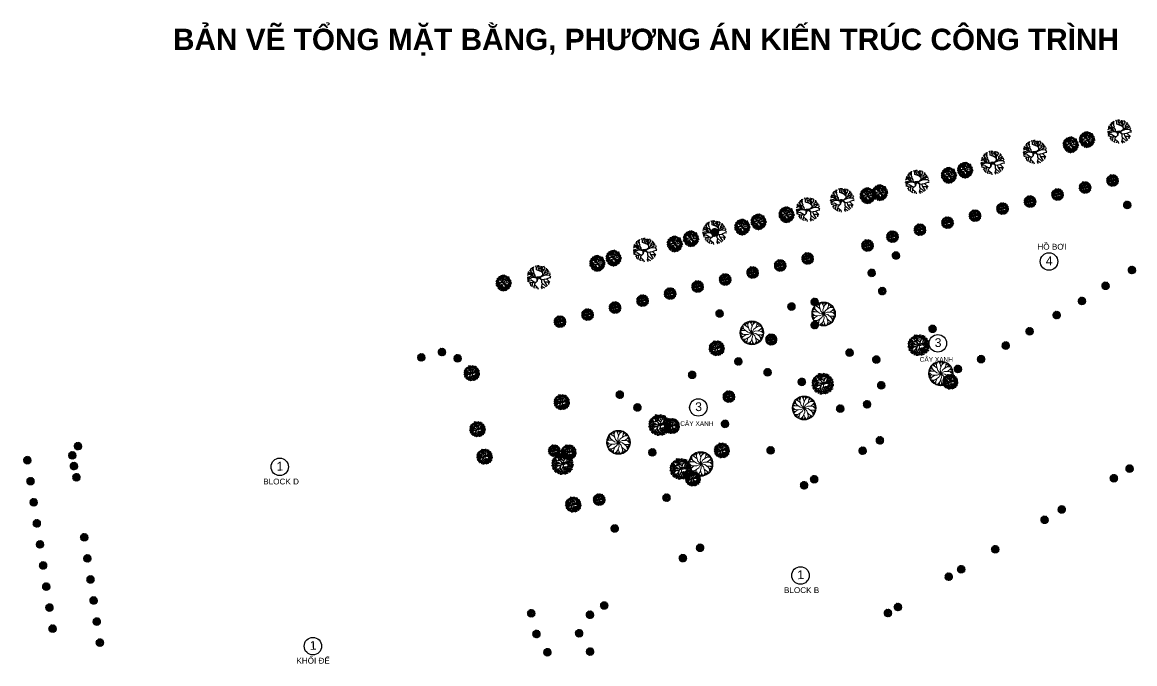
# Model space of a CAD drawing. Header units: millimetres. Extents: x 612604 to 612857, y 1207727 to 1207902.
# Drawn here: x 612604.5 to 612761.2, y 1207811.9 to 1207902.2 of the extents above; entities that cross this region are included whole.
import ezdxf
from ezdxf.enums import TextEntityAlignment as Align

# ---------------------------------------------------------------- set-up
doc = ezdxf.new("R2010")
doc.units = ezdxf.units.MM
doc.header["$MEASUREMENT"] = 0
doc.set_wipeout_variables(frame=1)
for name, color, linetype in [('0-Frame-text', 7, 'Continuous'), ('02-TEXT', 7, 'Continuous'), ('CAY', 94, 'Continuous'), ('QUYEN', 7, 'Continuous'), ('TAD - TEXT', 7, 'Continuous'), ('TT.TAD - LANDMARK', 6, 'Continuous')]:
    doc.layers.add(name, color=color, linetype=linetype)
doc.layers.add('00-DIENHOA', color=72, linetype='Continuous', lineweight=5)
doc.layers.add('co', color=62, linetype='Continuous', lineweight=5)
doc.styles.add('arial', font='arial.ttf')
doc.styles.add('Khung ten 25062008$0$arial', font='arialbd.ttf', dxfattribs={"height": 2.5})

# ---------------------------------------------------------------- blocks, each defined once
blk = doc.blocks.new('TEN HANG MUC')
at = {"color": 6}
blk.add_wipeout([(2345, 1911), (1660, 2528), (786, 2917), (19, 3016), (-923, 2865), (-1651, 2509), (-2252, 1976), (-2569, 1533), (-2837, 936), (-2949, 453), (-2970, -243), (-2929, -539), (-2770, -1090), (-2597, -1452), (-2206, -1997), (-1798, -2371), (-1275, -2690), (-877, -2847), (-443, -2948), (19, -2984), (679, -2910), (1121, -2774), (1620, -2521), (2070, -2173), (2418, -1785), (2615, -1487), (2815, -1069), (2950, -625), (3019, 16), (2939, 706), (2780, 1190), (2523, 1668)], dxfattribs=at).dxf.layer = '02-TEXT'
at = {"layer": '02-TEXT', "color": 6}
blk.add_circle((19, 16), 3000, dxfattribs=at)
at = {"layer": '02-TEXT', "color": 6, "linetype": 'Continuous', "style": 'arial'}
blk.add_attdef('A', text='', height=3000, dxfattribs=at).set_placement((100, -1243), align=Align.CENTER)
blk = doc.blocks.new('fbf')
at = {"layer": 'TT.TAD - LANDMARK', "linetype": 'Continuous', "xscale": 0.0004103999999999999, "yscale": 0.0004103999999999999, "zscale": 0.0004103999999999999, "rotation": 0.8617172174704556}
for p, values in [((614176.54, 1204875.84, 98), {'A': '4'}), ((614160.89, 1204864.32), {'A': '3'}), ((614127.16, 1204855.29), {'A': '3'}), ((614068.19, 1204846.92, 0), {'A': '1'}), ((614141.54, 1204831.62, 98), {'A': '1'}), ((614072.86, 1204821.67), {'A': '1'})]:
    blk.add_blockref('TEN HANG MUC', p, dxfattribs=at).add_auto_attribs(values)
at = {"layer": 'TAD - TEXT', "linetype": 'Continuous', "ltscale": 5, "style": 'arial'}
for s, height, p in [('HỒ BƠI', 0.821, (614174.92, 1204877.52, 98)), ('CÂY XANH', 0.657, (614158.34, 1204861.73, 78.4)), ('CÂY XANH', 0.657, (614124.61, 1204852.7, 78.4)), ('BLOCK D', 0.821, (614065.87, 1204844.45, 0)), ('BLOCK B', 0.821, (614139.22, 1204829.15, 98)), ('KHỐI ĐẾ', 0.821, (614070.54, 1204819.21))]:
    blk.add_text(s, height=height, dxfattribs=at).set_placement(p)
blk = doc.blocks.new('Pla_tr16')
for points in [[(-3.45, 7.05), (-3.43, 7.53), (-3.66, 8.11), (-3.89, 8.6), (-4.31, 9.16)], [(-3.54, 7.94), (-3.36, 8.3), (-3.48, 9.05), (-3.62, 9.32)], [(-1.62, 7.29), (-1.85, 7.87), (-2.17, 8.35), (-2.65, 8.94), (-3.26, 9.47)], [(-2.18, 8.44), (-2.34, 9.13), (-2.62, 9.67)], [(-1.2, 8.55), (-1.53, 9.12), (-2.11, 9.79)], [(0, 0), (-1.72, 2.95), (-1.81, 6.76), (-0.75, 10)], [(-1.47, 7.84), (-0.7, 8.77), (0.39, 10.04)], [(1.37, 4.85), (1.47, 6.29), (1.35, 7.73), (0.61, 10.02)], [(1.02, 8.74), (1.13, 9.27), (1.24, 10.01)], [(1.35, 7.73), (1.65, 8.1), (1.8, 8.72), (1.91, 9.24), (1.9, 9.94)], [(1.8, 8.51), (2.16, 8.69), (2.51, 9.37), (2.55, 9.66)], [(2.97, 6.85), (3.13, 7.46), (3.15, 8.03), (3.11, 8.79), (2.93, 9.58)], [(3.19, 8.11), (3.47, 8.77), (3.56, 9.36)], [(4.06, 7.62), (4.13, 8.28), (4.05, 9.16)], [(-7.43, 0.71), (-8.06, 0.67), (-8.61, 0.52), (-9.32, 0.25), (-10.01, -0.17)], [(-8.7, 0.53), (-9.41, 0.59), (-10, 0.5)], [(-8.5, 1.5), (-9.15, 1.37), (-9.97, 1.02)], [(0, 0), (-3.34, -0.73), (-6.98, 0.37), (-9.74, 2.37)], [(-7.91, 1.03), (-8.56, 2.04), (-9.43, 3.47)], [(-4.19, 2.8), (-5.52, 3.34), (-6.93, 3.67), (-9.34, 3.67)], [(0, 0), (-2.28, -2.55), (-5.87, -3.81), (-9.28, -3.81)], [(-8, 3.67), (-8.47, 3.94), (-9.14, 4.28)], [(-6.93, 3.67), (-7.2, 4.07), (-7.73, 4.41), (-8.2, 4.68), (-8.87, 4.88)], [(-7.53, 4.34), (-7.6, 4.74), (-8.13, 5.28), (-8.4, 5.41)], [(-5.59, 4.94), (-6.13, 5.28), (-6.66, 5.48), (-7.4, 5.68), (-8.2, 5.75)], [(-6.73, 5.55), (-7.26, 6.01), (-7.8, 6.28)], [(-5.99, 6.21), (-6.6, 6.48), (-7.46, 6.68)], [(0, 0), (-3.13, 1.38), (-5.43, 4.4), (-6.49, 7.65)], [(-5.79, 5.48), (-5.73, 6.68), (-5.59, 8.35)], [(-1.74, 4.73), (-2.51, 5.95), (-3.45, 7.05), (-5.4, 8.46)], [(0, 0), (-0.34, -3.4), (-2.51, -6.53), (-5.27, -8.53)], [(-4.31, 7.67), (-4.53, 8.17), (-4.88, 8.83)], [(0, 0), (0.34, 3.4), (2.51, 6.53), (5.27, 8.53)], [(0, 0), (2.28, 2.55), (5.87, 3.81), (9.28, 3.81)], [(0, 0), (3.34, 0.73), (6.98, -0.37), (9.74, -2.37)], [(0, 0), (1.72, -2.95), (1.81, -6.76), (0.75, -10)], [(0, 0), (3.13, -1.38), (5.43, -4.4), (6.49, -7.65)], [(3.42, 7.2), (4.59, 7.51), (6.22, 7.9)], [(3.96, 3.12), (4.88, 4.22), (5.64, 5.46), (6.38, 7.75)], [(5.04, 0.19), (6.43, 0.55), (7.77, 1.1), (9.71, 2.52)], [(5.64, 5.46), (6.1, 5.59), (6.58, 5.99), (6.98, 6.35), (7.38, 6.93)], [(5.97, 6.47), (6.37, 6.84), (6.89, 7.37)], [(6.43, 3.79), (6.91, 4.2), (7.27, 4.64), (7.69, 5.28), (8, 6.02)], [(6.46, 5.82), (6.86, 5.76), (7.53, 6.1), (7.74, 6.32)], [(7, 3.82), (8.12, 3.38), (9.67, 2.74)], [(7.35, 4.69), (7.96, 5.05), (8.38, 5.48)], [(7.43, -0.71), (8.06, -0.67), (8.61, -0.52), (9.32, -0.25), (10.01, 0.17)], [(7.76, 3.78), (8.2, 4.27), (8.66, 5.03)], [(7.77, 1.1), (8.22, 0.93), (8.85, 0.98), (9.38, 1.04), (10.04, 1.27)], [(8.63, 1.73), (9.17, 1.79), (9.91, 1.91)], [(8.65, 0.91), (8.94, 0.63), (9.68, 0.51), (9.98, 0.56)], [(-7.77, -1.1), (-8.22, -0.93), (-8.85, -0.98), (-9.38, -1.04), (-10.04, -1.27)], [(-8.65, -0.91), (-8.94, -0.63), (-9.68, -0.51), (-9.98, -0.56)], [(-8.63, -1.73), (-9.17, -1.79), (-9.91, -1.91)], [(-5.04, -0.19), (-6.43, -0.55), (-7.77, -1.1), (-9.71, -2.52)], [(-7, -3.82), (-8.12, -3.38), (-9.67, -2.74)], [(-7.76, -3.78), (-8.2, -4.27), (-8.66, -5.03)], [(-7.35, -4.69), (-7.96, -5.05), (-8.38, -5.48)], [(-6.43, -3.79), (-6.91, -4.2), (-7.27, -4.64), (-7.69, -5.28), (-8, -6.02)], [(-6.46, -5.82), (-6.86, -5.76), (-7.53, -6.1), (-7.74, -6.32)], [(-5.64, -5.46), (-6.1, -5.59), (-6.58, -5.99), (-6.98, -6.35), (-7.38, -6.93)], [(-5.97, -6.47), (-6.37, -6.84), (-6.89, -7.37)], [(-3.96, -3.12), (-4.88, -4.22), (-5.64, -5.46), (-6.38, -7.75)], [(-3.42, -7.2), (-4.59, -7.51), (-6.22, -7.9)], [(-4.06, -7.62), (-4.13, -8.28), (-4.05, -9.16)], [(-3.19, -8.11), (-3.47, -8.77), (-3.56, -9.36)], [(-2.97, -6.85), (-3.13, -7.46), (-3.15, -8.03), (-3.11, -8.79), (-2.93, -9.58)], [(-1.8, -8.51), (-2.16, -8.69), (-2.51, -9.37), (-2.55, -9.66)], [(-1.35, -7.73), (-1.65, -8.1), (-1.8, -8.72), (-1.91, -9.24), (-1.9, -9.94)], [(-1.37, -4.85), (-1.47, -6.29), (-1.35, -7.73), (-0.61, -10.02)], [(-1.02, -8.74), (-1.13, -9.27), (-1.24, -10.01)], [(1.47, -7.84), (0.7, -8.77), (-0.39, -10.04)], [(1.2, -8.55), (1.53, -9.12), (2.11, -9.79)], [(1.62, -7.29), (1.85, -7.87), (2.17, -8.35), (2.65, -8.94), (3.26, -9.47)], [(1.74, -4.73), (2.51, -5.95), (3.45, -7.05), (5.4, -8.46)], [(2.18, -8.44), (2.34, -9.13), (2.62, -9.67)], [(3.54, -7.94), (3.36, -8.3), (3.48, -9.05), (3.62, -9.32)], [(3.45, -7.05), (3.43, -7.53), (3.66, -8.11), (3.89, -8.6), (4.31, -9.16)], [(4.19, -2.8), (5.52, -3.34), (6.93, -3.67), (9.34, -3.67)], [(4.31, -7.67), (4.53, -8.17), (4.88, -8.83)], [(5.59, -4.94), (6.13, -5.28), (6.66, -5.48), (7.4, -5.68), (8.2, -5.75)], [(5.79, -5.48), (5.73, -6.68), (5.59, -8.35)], [(5.99, -6.21), (6.6, -6.48), (7.46, -6.68)], [(6.73, -5.55), (7.26, -6.01), (7.8, -6.28)], [(6.93, -3.67), (7.2, -4.07), (7.73, -4.41), (8.2, -4.68), (8.87, -4.88)], [(7.53, -4.34), (7.6, -4.74), (8.13, -5.28), (8.4, -5.41)], [(7.91, -1.03), (8.56, -2.04), (9.43, -3.47)], [(8, -3.67), (8.47, -3.94), (9.14, -4.28)], [(8.5, -1.5), (9.15, -1.37), (9.97, -1.02)], [(8.7, -0.53), (9.41, -0.59), (10, -0.5)]]:
    blk.add_lwpolyline(points)
blk.add_circle((0, 0), 10)
blk = doc.blocks.new('A$C11321BC5')
at = {"layer": 'CAY', "linetype": 'Continuous'}
for p, q in [((169, 584), (190, 678)), ((250, 525), (217, 688)), ((252, 622), (258, 704)), ((255, 663), (287, 712)), ((353, 689), (331, 717)), ((358, 658), (349, 719)), ((408, 588), (400, 717)), ((405, 662), (425, 709)), ((433, 680), (441, 711)), ((491, 632), (433, 680)), ((489, 632), (518, 680)), ((139, 402), (0, 364)), ((108, 333), (1, 341)), ((53, 405), (5, 396)), ((53, 405), (8, 435)), ((167, 442), (10, 442)), ((109, 515), (26, 499)), ((139, 402), (53, 405)), ((108, 515), (54, 545)), ((115, 550), (69, 573)), ((115, 550), (98, 604)), ((167, 442), (108, 515)), ((181, 550), (115, 550)), ((227, 384), (139, 402)), ((186, 486), (142, 535)), ((194, 519), (144, 647)), ((246, 368), (167, 442)), ((199, 412), (186, 486)), ((237, 504), (194, 519)), ((235, 504), (250, 525)), ((263, 451), (235, 504)), ((258, 450), (237, 504)), ((238, 586), (252, 622)), ((278, 359), (246, 368)), ((248, 368), (258, 450)), ((312, 368), (248, 368)), ((295, 343), (253, 366)), ((256, 384), (263, 451)), ((263, 374), (256, 384)), ((301, 376), (263, 374)), ((354, 363), (278, 359)), ((280, 258), (295, 343)), ((295, 317), (329, 353)), ((329, 353), (299, 351)), ((308, 379), (301, 376)), ((347, 353), (304, 315)), ((364, 373), (308, 379)), ((363, 369), (312, 368)), ((342, 596), (358, 658)), ((455, 520), (342, 596)), ((362, 327), (347, 353)), ((363, 369), (420, 364)), ((364, 373), (419, 369)), ((385, 359), (364, 343)), ((364, 343), (396, 297)), ((366, 359), (424, 364)), ((402, 363), (385, 341)), ((385, 341), (419, 276)), ((503, 451), (408, 588)), ((419, 369), (494, 407)), ((420, 364), (496, 404)), ((424, 364), (566, 384)), ((485, 581), (433, 627)), ((493, 550), (474, 614)), ((484, 483), (493, 550)), ((541, 533), (489, 632)), ((494, 407), (519, 515)), ((496, 404), (608, 456)), ((513, 593), (553, 660)), ((519, 515), (587, 566)), ((564, 435), (585, 502)), ((566, 384), (646, 420)), ((566, 384), (673, 350)), ((587, 566), (579, 647)), ((585, 594), (611, 614)), ((585, 502), (674, 535)), ((608, 456), (703, 455)), ((630, 520), (650, 575)), ((646, 420), (716, 414)), ((651, 456), (689, 496)), ((673, 350), (712, 291)), ((675, 350), (720, 379)), ((110, 254), (1, 315)), ((87, 266), (28, 228)), ((55, 245), (55, 169)), ((128, 251), (82, 131)), ((187, 246), (108, 333)), ((245, 240), (110, 254)), ((156, 135), (111, 102)), ((136, 118), (141, 74)), ((178, 199), (156, 135)), ((171, 182), (246, 74)), ((278, 258), (178, 199)), ((217, 113), (187, 51)), ((246, 74), (244, 20)), ((304, 315), (280, 258)), ((405, 169), (349, 54)), ((349, 54), (371, 0)), ((416, 272), (362, 327)), ((370, 85), (442, 16)), ((415, 274), (392, 190)), ((392, 190), (497, 26)), ((396, 297), (418, 274)), ((419, 276), (565, 259)), ((473, 269), (482, 184)), ((482, 184), (533, 43)), ((484, 184), (590, 161)), ((565, 259), (642, 136)), ((566, 261), (670, 276)), ((589, 161), (584, 77)), ((590, 161), (623, 117)), ((670, 276), (705, 264))]:
    blk.add_line(p, q, dxfattribs=at)
blk.add_circle((360, 360), 7.5, dxfattribs=at)
blk = doc.blocks.new('MB')
at = {"color": 102, "linetype": 'ByBlock'}
for p, q in [((-5, 611), (-60, 697)), ((-47, 613), (0, 682)), ((-658, 116), (-544, 119)), ((-591, 84), (-646, 169)), ((-633, 85), (-586, 155)), ((-627, 35), (-513, 38)), ((-571, -45), (-626, 40)), ((-560, 3), (-615, 88)), ((-612, -44), (-566, 26)), ((-554, 19), (-605, 22)), ((-602, 207), (-488, 210)), ((-601, 4), (-555, 74)), ((-492, 145), (-592, 142)), ((-492, 145), (-592, 122)), ((-536, 175), (-590, 260)), ((-528, 247), (-583, 332)), ((-577, 176), (-531, 246)), ((-569, 248), (-523, 318)), ((-520, 212), (-565, 247)), ((-554, 98), (-440, 101)), ((-495, 41), (-550, 126)), ((-549, 370), (-435, 373)), ((-487, 66), (-542, 151)), ((-482, 338), (-537, 423)), ((-529, 67), (-482, 137)), ((-413, 206), (-524, 323)), ((-523, 339), (-477, 409)), ((-440, 111), (-523, 80)), ((-409, 203), (-520, 212)), ((-514, 301), (-399, 304)), ((-499, 412), (-385, 415)), ((-438, 109), (-492, 145)), ((-488, 270), (-442, 340)), ((-432, 380), (-487, 466)), ((-420, -85), (-475, 1)), ((-473, 381), (-427, 451)), ((-352, 95), (-467, 6)), ((-454, 507), (-340, 510)), ((-346, 298), (-450, 423)), ((-376, 114), (-431, 199)), ((-429, 476), (-383, 546)), ((-423, 348), (-309, 351)), ((-396, 283), (-422, 308)), ((-363, 403), (-418, 488)), ((-418, 115), (-371, 185)), ((-329, 234), (-416, 203)), ((-356, 316), (-411, 402)), ((-404, 404), (-358, 474)), ((-398, 318), (-351, 387)), ((-288, 351), (-397, 425)), ((-316, 229), (-396, 283)), ((-391, 29), (-277, 32)), ((-387, 501), (-273, 504)), ((-324, -3), (-379, 82)), ((-341, 463), (-377, 497)), ((-308, 7), (-377, -27)), ((-321, 469), (-375, 555)), ((-366, 501), (-336, 462)), ((-365, -2), (-319, 68)), ((-362, 471), (-316, 540)), ((-357, 504), (-330, 464)), ((-320, 17), (-349, -2)), ((-290, 244), (-346, 298)), ((-342, 419), (-228, 422)), ((-289, 361), (-341, 463)), ((-277, -5), (-332, 34)), ((-277, -13), (-320, 17)), ((-317, 307), (-202, 310)), ((-230, 507), (-315, 542)), ((-250, 275), (-305, 360)), ((-296, 546), (-182, 549)), ((-291, 276), (-245, 346)), ((-244, 307), (-289, 361)), ((-251, 303), (-288, 351)), ((-229, 514), (-284, 599)), ((-282, 200), (-168, 203)), ((-239, 181), (-279, 218)), ((-279, 8), (-165, 11)), ((-270, 515), (-224, 585)), ((-216, 168), (-270, 253)), ((-213, -24), (-267, 61)), ((-257, 169), (-211, 239)), ((-254, -23), (-208, 46)), ((-127, 425), (-230, 507)), ((-217, 510), (-207, 586)), ((-131, 417), (-217, 510)), ((-212, 566), (-98, 569)), ((-146, 534), (-200, 619)), ((-187, 535), (-141, 605)), ((-169, 327), (-55, 330)), ((-150, 468), (-36, 471)), ((-147, 518), (-143, 603)), ((-120, 422), (-147, 518)), ((-144, 296), (-97, 366)), ((-83, 436), (-138, 522)), ((-125, 438), (-78, 507)), ((-119, 590), (-5, 593)), ((-115, 510), (0, 513)), ((-53, 558), (-107, 643)), ((-48, 478), (-103, 564)), ((-97, 541), (-90, 606)), ((-40, 449), (-97, 541)), ((-94, 559), (-48, 629)), ((-31, 451), (-92, 539)), ((-89, 480), (-43, 549)), ((-72, 643), (42, 646)), ((-30, 440), (6, 528)), ((-18, 379), (-30, 440)), ((-19, 520), (95, 523)), ((6, 528), (-12, 607)), ((48, 488), (-7, 574)), ((52, 364), (-3, 450)), ((3, 607), (118, 610)), ((7, 489), (53, 559)), ((11, 366), (57, 435)), ((70, 575), (15, 660)), ((29, 576), (75, 646)), ((42, 342), (54, 433)), ((54, 433), (98, 497)), ((98, 497), (57, 613)), ((112, 447), (57, 532)), ((65, 438), (113, 502)), ((99, 545), (213, 548)), ((100, 496), (163, 601)), ((165, 513), (111, 598)), ((113, 502), (169, 596)), ((178, 592), (118, 504)), ((124, 514), (170, 584)), ((166, 428), (280, 431)), ((191, 397), (238, 467)), ((223, 453), (201, 579)), ((202, 393), (223, 453)), ((202, 393), (273, 424)), ((210, 389), (272, 419)), ((277, 524), (222, 609)), ((-659, -104), (-545, -101)), ((-593, -136), (-647, -51)), ((-590, -97), (-644, -12)), ((-638, -13), (-524, -10)), ((-634, -135), (-588, -66)), ((-607, -238), (-493, -235)), ((-510, -29), (-602, -39)), ((-544, -34), (-601, -29)), ((-541, -30), (-599, -18)), ((-540, -270), (-595, -185)), ((-453, -137), (-590, -99)), ((-581, -269), (-535, -200)), ((-578, -115), (-464, -112)), ((-518, -106), (-571, -153)), ((-512, -147), (-566, -61)), ((-566, -182), (-452, -179)), ((-565, -319), (-451, -316)), ((-499, -214), (-554, -129)), ((-553, -146), (-507, -76)), ((-499, -351), (-553, -266)), ((-540, -213), (-494, -143)), ((-540, -350), (-494, -280)), ((-443, -210), (-533, -252)), ((-484, -98), (-518, -106)), ((-416, -53), (-510, -29)), ((-430, -62), (-506, -28)), ((-506, -255), (-392, -252)), ((-420, -286), (-495, -315)), ((-440, -287), (-494, -202)), ((-487, -53), (-373, -50)), ((-418, -59), (-484, -98)), ((-457, -138), (-482, -160)), ((-481, -286), (-435, -216)), ((-461, -83), (-415, -14)), ((-457, -428), (-343, -425)), ((-417, -286), (-451, -379)), ((-449, -344), (-335, -341)), ((-390, -460), (-445, -375)), ((-382, -376), (-437, -291)), ((-431, -459), (-385, -389)), ((-424, -375), (-377, -305)), ((-349, -2), (-416, -53)), ((-321, -305), (-375, -220)), ((-303, -388), (-370, -450)), ((-362, -304), (-316, -234)), ((-347, -469), (-233, -466)), ((-346, -541), (-300, -471)), ((-280, -501), (-335, -416)), ((-300, -388), (-333, -471)), ((-226, -372), (-327, -480)), ((-321, -500), (-275, -430)), ((-317, -484), (-290, -444)), ((-284, -445), (-311, -489)), ((-309, -529), (-195, -527)), ((-243, -562), (-297, -476)), ((-240, -388), (-284, -445)), ((-284, -560), (-238, -491)), ((-233, -384), (-266, -511)), ((-190, -346), (-240, -388)), ((-231, -386), (-117, -383)), ((-195, -483), (-226, -532)), ((-206, -417), (-160, -347)), ((-201, -346), (-192, -331)), ((-100, -398), (-195, -483)), ((-190, -346), (-152, -381)), ((-177, -350), (-116, -409)), ((-175, -441), (-60, -438)), ((-108, -473), (-163, -388)), ((-152, -381), (-119, -412)), ((-149, -472), (-103, -402)), ((-119, -412), (-103, -462)), ((-116, -409), (-90, -467)), ((-100, -398), (-72, -334)), ((-86, -349), (-100, -398)), ((-16, -155), (-25, -185)), ((-19, -190), (22, -198)), ((-14, -180), (18, -194)), ((18, -194), (101, -180)), ((73, -268), (18, -183))]:
    blk.add_line(p, q, dxfattribs=at)
at = {"color": 9, "linetype": 'ByBlock'}
for p, q in [((-462, 52), (-554, 19)), ((-332, 34), (-372, 47))]:
    blk.add_line(p, q, dxfattribs=at)
at = {"color": 76, "linetype": 'ByBlock'}
for p, q in [((-447, 269), (-502, 354)), ((-431, 448), (-397, 413)), ((-430, 435), (-316, 438)), ((-426, 454), (-406, 430)), ((-397, 425), (-418, 461)), ((-397, 413), (-301, 359)), ((-276, 387), (-330, 473)), ((-330, 464), (-287, 367)), ((-317, 388), (-271, 458))]:
    blk.add_line(p, q, dxfattribs=at)
at = {"color": 78, "linetype": 'ByBlock'}
for p, q in [((-372, 47), (-462, 52)), ((-443, 146), (-329, 149)), ((-366, 86), (-441, 109)), ((-353, 98), (-438, 109)), ((-309, 226), (-409, 203)), ((-254, 140), (-358, 164)), ((-248, 135), (-353, 98)), ((-205, 153), (-309, 226)), ((-274, 204), (-290, 244)), ((-139, 283), (-251, 303)), ((-188, 125), (-250, 136)), ((-167, 107), (-248, 135)), ((-147, 293), (-244, 307)), ((-173, 112), (-205, 153)), ((-131, 93), (-179, 120)), ((-112, 60), (-173, 112)), ((-102, 295), (-157, 380)), ((-91, 279), (-147, 293)), ((-124, 77), (-143, 154)), ((-90, 258), (-139, 283)), ((-80, 317), (-131, 417)), ((-72, 311), (-127, 425)), ((-104, 61), (-124, 77)), ((-46, 18), (-122, -8)), ((-4, 23), (-120, -30)), ((-76, 47), (-112, 60)), ((-27, 60), (-104, 61)), ((-31, 36), (-92, 44)), ((-70, 241), (-90, 258)), ((-89, 278), (-80, 317)), ((-26, 386), (-73, 318)), ((-73, 258), (-72, 311)), ((-69, 311), (-18, 379)), ((-24, 51), (-64, 236)), ((-26, 42), (-46, 18)), ((12, 67), (-37, 224)), ((-30, 301), (84, 304)), ((37, 269), (-18, 354)), ((-7, 300), (74, 248)), ((53, 272), (-7, 300)), ((-6, 25), (6, -25)), ((-4, 23), (12, 67)), ((-4, 23), (105, 26)), ((97, 19), (13, -1)), ((19, 27), (100, 95)), ((22, 59), (91, 105)), ((55, 270), (42, 339)), ((49, 343), (136, 438)), ((62, 278), (49, 343)), ((119, 193), (62, 278)), ((107, 196), (65, 262)), ((91, 105), (123, 159)), ((99, 14), (152, 57)), ((101, 100), (131, 159)), ((105, 26), (152, 64)), ((123, 159), (107, 196)), ((131, 159), (119, 193)), ((135, 169), (161, 184)), ((136, 438), (243, 520)), ((136, 158), (165, 184)), ((152, 64), (172, 61)), ((152, 57), (207, 58)), ((189, 245), (155, 321)), ((161, 184), (189, 245)), ((165, 184), (202, 248)), ((172, 61), (209, 60)), ((193, -18), (359, 82)), ((195, 247), (254, 282)), ((263, 129), (206, 65)), ((209, 60), (243, 37)), ((213, 57), (257, 121)), ((223, 69), (243, 45)), ((243, 45), (316, 20)), ((243, 37), (323, 11)), ((254, 282), (292, 334)), ((257, 121), (315, 170)), ((413, 45), (359, 130)), ((-363, -163), (-453, -137)), ((-364, -216), (-445, -212)), ((-356, -202), (-443, -210)), ((-354, -204), (-417, -286)), ((-324, -192), (-367, -163)), ((-308, -185), (-363, -163)), ((-311, -193), (-354, -204)), ((-171, -79), (-311, -193)), ((-174, -106), (-301, -188)), ((-209, -228), (-282, -302)), ((-215, -210), (-281, -306)), ((-164, -91), (-213, -205)), ((-213, -205), (-191, -314)), ((-120, -30), (-205, -208)), ((-205, -208), (-177, -350)), ((-127, -14), (-167, -75)), ((-167, -75), (-164, -91)), ((-18, -257), (-86, -349)), ((-72, -334), (-14, -268)), ((-25, -185), (15, -326)), ((-23, -227), (16, -341)), ((6, -25), (1, -95)), ((22, -2), (15, -90)), ((25, -1), (105, -38)), ((25, -14), (106, -42)), ((86, -238), (133, -301)), ((188, -17), (94, -32)), ((96, -253), (151, -313)), ((97, -244), (164, -313)), ((101, -180), (188, -229)), ((105, -38), (196, -23)), ((106, -42), (205, -32)), ((191, -221), (108, -179)), ((133, -301), (172, -408)), ((151, -313), (173, -406)), ((164, -313), (255, -329)), ((198, -285), (172, -223)), ((184, -226), (227, -370)), ((188, -229), (311, -275)), ((194, -221), (300, -172)), ((196, -23), (275, -77)), ((202, -231), (305, -173))]:
    blk.add_line(p, q, dxfattribs=at)
at = {"color": 98, "linetype": 'ByBlock'}
for p, q in [((-37, 224), (-73, 258)), ((-64, 236), (-40, 209)), ((-133, -9), (-277, -5)), ((-145, -36), (-277, -13)), ((-47, -172), (-127, -243)), ((-41, -181), (-124, -243)), ((1, -95), (-41, -168)), ((-41, -168), (-23, -227)), ((-14, -180), (9, -105))]:
    blk.add_line(p, q, dxfattribs=at)
at = {"color": 74, "linetype": 'ByBlock'}
for p, q in [((-15, 396), (100, 399)), ((155, 321), (202, 393)), ((193, 374), (210, 389)), ((292, -76), (237, 9)), ((255, 287), (317, 296)), ((309, 168), (350, 231)), ((315, 170), (421, 188)), ((316, 20), (376, 47)), ((323, 11), (385, 9)), ((329, 19), (382, 42)), ((383, 15), (329, 19)), ((388, -51), (333, 34)), ((347, 77), (461, 80)), ((347, -50), (393, 19)), ((359, 82), (463, 98)), ((372, 46), (418, 116)), ((385, 9), (459, -63)), ((418, 29), (487, 55)), ((-283, -304), (-429, -401)), ((-387, -273), (-273, -270)), ((-281, -306), (-303, -388)), ((-191, -314), (-226, -372)), ((-165, -418), (-219, -333)), ((-127, -243), (-141, -316)), ((-10, -464), (36, -394)), ((6, -236), (121, -233)), ((11, -339), (28, -418)), ((16, -341), (140, -445)), ((22, -198), (86, -238)), ((32, -202), (101, -180)), ((32, -267), (78, -198)), ((45, -203), (90, -241)), ((50, -360), (164, -357)), ((75, -391), (121, -322)), ((79, -238), (96, -350)), ((247, -358), (193, -273)), ((225, -44), (340, -41)), ((238, -53), (343, -165)), ((251, -75), (297, -6)), ((275, -77), (348, -67)), ((342, -236), (287, -151)), ((321, -19), (435, -16)), ((347, -63), (417, -72)), ((348, -67), (384, -111)), ((424, -157), (369, -71))]:
    blk.add_line(p, q, dxfattribs=at)
at = {"color": 96, "linetype": 'ByBlock'}
for p, q in [((233, 396), (178, 481)), ((210, 556), (325, 559)), ((236, 525), (282, 595)), ((243, 520), (254, 562)), ((254, 432), (368, 435)), ((263, 364), (377, 367)), ((320, 400), (266, 485)), ((273, 424), (345, 505)), ((279, 401), (325, 471)), ((284, 401), (398, 404)), ((292, 334), (301, 397)), ((490, 221), (297, 293)), ((299, 399), (329, 515)), ((301, 397), (351, 433)), ((317, 296), (372, 350)), ((319, 295), (503, 217)), ((328, 306), (442, 309)), ((390, 365), (336, 451)), ((347, 465), (462, 468)), ((349, 366), (395, 436)), ((350, 231), (421, 296)), ((351, 433), (380, 479)), ((353, 275), (400, 345)), ((414, 433), (359, 518)), ((368, 306), (482, 309)), ((372, 350), (490, 366)), ((373, 434), (419, 504)), ((374, 352), (470, 386)), ((376, 47), (418, 29)), ((391, 353), (506, 356)), ((393, 275), (439, 345)), ((475, 376), (396, 358)), ((458, 321), (403, 406)), ((414, 413), (528, 416)), ((416, 34), (581, 154)), ((417, 322), (463, 392)), ((421, 188), (500, 270)), ((476, 163), (421, 248)), ((479, 198), (424, 283)), ((424, 138), (539, 141)), ((481, 381), (426, 467)), ((491, 106), (436, 191)), ((440, 383), (486, 452)), ((457, 47), (579, 143)), ((516, -84), (461, 2)), ((462, 61), (576, 64)), ((529, 29), (474, 114)), ((481, 265), (595, 268)), ((487, 30), (534, 100)), ((487, 55), (592, 27)), ((547, 233), (493, 318)), ((499, 194), (613, 197)), ((500, 270), (531, 278)), ((502, 228), (616, 231)), ((503, 217), (566, 208)), ((506, 234), (552, 304)), ((522, 110), (636, 113)), ((525, 163), (571, 232)), ((527, 197), (573, 267)), ((589, 78), (534, 163)), ((540, 106), (586, 175)), ((547, 79), (594, 149)), ((549, 35), (663, 38)), ((616, 3), (561, 89)), ((574, 5), (621, 74)), ((-217, -531), (-103, -528)), ((-151, -563), (-205, -478)), ((-192, -562), (-146, -492)), ((-174, -467), (-182, -500)), ((-103, -462), (-124, -563)), ((-97, -478), (-115, -564)), ((-114, -551), (0, -548)), ((-48, -583), (-102, -498)), ((-100, -563), (-97, -478)), ((-90, -467), (-93, -569)), ((-89, -582), (-43, -512)), ((-85, -464), (-24, -564)), ((-62, -594), (53, -591)), ((5, -626), (-49, -541)), ((-36, -433), (78, -430)), ((-36, -625), (10, -556)), ((-28, -523), (86, -520)), ((31, -465), (-24, -380)), ((39, -555), (-16, -470)), ((-3, -554), (44, -485)), ((28, -418), (6, -484)), ((6, -484), (10, -565)), ((34, -420), (69, -450)), ((53, -592), (167, -589)), ((116, -392), (62, -307)), ((120, -624), (65, -539)), ((69, -450), (91, -504)), ((79, -623), (125, -554)), ((125, -436), (167, -542)), ((136, -509), (250, -506)), ((139, -447), (179, -539)), ((140, -445), (189, -544)), ((202, -541), (148, -455)), ((161, -539), (207, -470)), ((172, -408), (227, -454)), ((175, -407), (223, -411)), ((181, -326), (295, -323)), ((195, -478), (309, -475)), ((206, -357), (252, -287)), ((262, -510), (207, -424)), ((220, -508), (267, -439)), ((221, -558), (336, -555)), ((227, -454), (258, -514)), ((288, -590), (233, -505)), ((247, -589), (293, -520)), ((253, -328), (267, -387)), ((255, -329), (291, -350)), ((267, -387), (311, -482)), ((275, -204), (390, -201)), ((275, -490), (389, -487)), ((341, -522), (287, -437)), ((291, -350), (369, -442)), ((300, -172), (360, -189)), ((300, -521), (346, -451)), ((301, -166), (440, -125)), ((301, -235), (347, -165)), ((303, -239), (417, -236)), ((307, -409), (421, -406)), ((311, -275), (403, -266)), ((369, -271), (315, -186)), ((315, -377), (391, -428)), ((316, -280), (426, -390)), ((374, -441), (319, -356)), ((433, -385), (322, -285)), ((328, -270), (374, -200)), ((333, -440), (379, -370)), ((380, -432), (339, -401)), ((351, -379), (465, -376)), ((357, -125), (471, -122)), ((360, -189), (435, -195)), ((417, -411), (363, -326)), ((372, -462), (487, -459)), ((376, -410), (422, -340)), ((382, -156), (429, -86)), ((382, -258), (497, -255)), ((384, -111), (487, -178)), ((439, -494), (384, -408)), ((449, -290), (394, -205)), ((398, -492), (444, -423)), ((403, -266), (506, -291)), ((408, -289), (454, -219)), ((416, -359), (530, -356)), ((483, -391), (428, -306)), ((435, -195), (502, -272)), ((440, -125), (568, -145)), ((441, -390), (488, -320)), ((444, -148), (515, -205)), ((449, -51), (563, -49)), ((459, -63), (571, -110)), ((578, -82), (468, -64)), ((475, -82), (521, -13)), ((480, -200), (594, -197)), ((480, -290), (595, -287)), ((487, -178), (548, -206)), ((547, -232), (492, -147)), ((547, -322), (492, -236)), ((505, -231), (552, -162)), ((506, -321), (552, -251)), ((507, -194), (547, -215)), ((508, -228), (623, -225)), ((512, -123), (626, -120)), ((575, -260), (520, -174)), ((579, -155), (524, -70)), ((525, -63), (639, -60)), ((575, -93), (528, -81)), ((528, -81), (574, -106)), ((534, -258), (580, -189)), ((592, -95), (537, -10)), ((537, -154), (584, -84)), ((551, -94), (597, -24))]:
    blk.add_line(p, q, dxfattribs=at)
blk = doc.blocks.new('canh quan')
at = {"layer": '00-DIENHOA', "rotation": 14.68600033624849}
for p, xscale, yscale, zscale in [((258.77, 102.24), 0.1683032324916755, 0.1683032324916755, 0.1683032324916755), ((248.67, 99.59), 0.1683032324916755, 0.1683032324916755, 0.1683032324916755), ((275.28, 93.87), 0.1733310177488157, 0.1733310177488157, 0.1733310177488157), ((256.02, 89), 0.1683032324916755, 0.1683032324916755, 0.1683032324916755), ((229.86, 84.16), 0.1683032324916755, 0.1683032324916755, 0.1683032324916755), ((241.45, 81.11), 0.1733310177488157, 0.1733310177488157, 0.1733310177488157)]:
    blk.add_blockref('Pla_tr16', p, dxfattribs=dict(at, xscale=xscale, yscale=yscale, zscale=zscale))
at = {"layer": 'co', "color": 94, "linetype": 'Continuous', "ltscale": 2000}
for p, xscale, yscale, zscale, rotation in [((293.56, 126.05), 0.001712728134381811, 0.001712728134381811, 0.001712728134381811, 315.8013211507954), ((295.85, 126.78), 0.001712728134381811, 0.001712728134381811, 0.001712728134381811, 315.8013211507954), ((278.68, 122.48), 0.001712728134381811, 0.001712728134381811, 0.001712728134381811, 315.8013211507954), ((276.39, 121.75), 0.001712728134381811, 0.001712728134381811, 0.001712728134381811, 315.8013211507954), ((266.69, 119.31), 0.001712728134381811, 0.001712728134381811, 0.001712728134381811, 315.8013211507954), ((295.61, 120.03), 0.001318154659170748, 0.001318154659170748, 0.001318154659170748, 18.36026319234158), ((299.48, 121.02), 0.001318154659170748, 0.001318154659170748, 0.001318154659170748, 18.36026319234158), ((264.94, 118.88), 0.001712728134381811, 0.001712728134381811, 0.001712728134381811, 315.8013211507954), ((287.86, 118.05), 0.001318154659170748, 0.001318154659170748, 0.001318154659170748, 18.36026319234158), ((291.73, 119.04), 0.001318154659170748, 0.001318154659170748, 0.001318154659170748, 18.36026319234158), ((253.52, 116.2), 0.001712728134381811, 0.001712728134381811, 0.001712728134381811, 315.8013211507954), ((283.98, 117.06), 0.001318154659170748, 0.001318154659170748, 0.001318154659170748, 18.36026319234158), ((301.55, 117.59), 0.0008643995695028021, 0.0008643995695028021, 0.0008643995695028021, 18.36026319234159), ((247.29, 114.46), 0.001712728134381811, 0.001712728134381811, 0.001712728134381811, 315.8013211507954), ((249.58, 115.2), 0.001712728134381811, 0.001712728134381811, 0.001712728134381811, 315.8013211507954), ((276.23, 115.08), 0.001318154659170748, 0.001318154659170748, 0.001318154659170748, 18.36026319234158), ((280.11, 116.07), 0.001318154659170748, 0.001318154659170748, 0.001318154659170748, 18.36026319234158), ((240.07, 112.82), 0.001712728134381811, 0.001712728134381811, 0.001712728134381811, 315.8013211507954), ((243.43, 113.72), 0.000864399569502802, 0.000864399569502802, 0.000864399569502802, 315.8013211507954), ((272.35, 114.09), 0.001318154659170748, 0.001318154659170748, 0.001318154659170748, 18.36026319234158), ((237.78, 112.08), 0.001712728134381811, 0.001712728134381811, 0.001712728134381811, 315.8013211507954), ((264.96, 111.86), 0.001318154659170748, 0.001318154659170748, 0.001318154659170748, 18.36026319234158), ((268.48, 113.11), 0.001318154659170748, 0.001318154659170748, 0.001318154659170748, 18.36026319234158), ((229.16, 110.09), 0.001712728134381811, 0.001712728134381811, 0.001712728134381811, 315.8013211507954), ((226.87, 109.35), 0.001712728134381811, 0.001712728134381811, 0.001712728134381811, 315.8013211507954), ((252.66, 109.05), 0.001318154659170748, 0.001318154659170748, 0.001318154659170748, 18.36026319234158), ((256.53, 110.04), 0.001318154659170748, 0.001318154659170748, 0.001318154659170748, 18.36026319234158), ((268.96, 110.46), 0.0008643995695028021, 0.0008643995695028021, 0.0008643995695028021, 18.36026319234159), ((213.67, 106.58), 0.001712728134381811, 0.001712728134381811, 0.001712728134381811, 315.8013211507954), ((244.91, 107.07), 0.001318154659170748, 0.001318154659170748, 0.001318154659170748, 18.36026319234158), ((248.78, 108.06), 0.001318154659170748, 0.001318154659170748, 0.001318154659170748, 18.36026319234158), ((265.55, 108.01), 0.0008643995695028021, 0.0008643995695028021, 0.0008643995695028021, 18.36026319234159), ((302.21, 108.41), 0.0008643995695028021, 0.0008643995695028021, 0.0008643995695028021, 18.36026319234159), ((241.03, 106.08), 0.001318154659170748, 0.001318154659170748, 0.001318154659170748, 18.36026319234158), ((298.49, 106.19), 0.0008643995695028021, 0.0008643995695028021, 0.0008643995695028021, 18.36026319234159), ((233.28, 104.1), 0.001318154659170748, 0.001318154659170748, 0.001318154659170748, 18.36026319234158), ((237.16, 105.09), 0.001318154659170748, 0.001318154659170748, 0.001318154659170748, 18.36026319234158), ((267.03, 105.45), 0.0008643995695028021, 0.0008643995695028021, 0.0008643995695028021, 18.36026319234159), ((229.4, 103.12), 0.001318154659170748, 0.001318154659170748, 0.001318154659170748, 18.36026319234158), ((254.25, 103.27), 0.0008643995695028021, 0.0008643995695028021, 0.0008643995695028021, 18.36026319234159), ((257.52, 103.92), 0.0008643995695028021, 0.0008643995695028021, 0.0008643995695028021, 18.36026319234159), ((295.17, 104.06), 0.0008643995695028021, 0.0008643995695028021, 0.0008643995695028021, 18.36026319234159), ((221.65, 101.14), 0.001318154659170748, 0.001318154659170748, 0.001318154659170748, 18.36026319234158), ((225.53, 102.13), 0.001318154659170748, 0.001318154659170748, 0.001318154659170748, 18.36026319234158), ((244.12, 102.29), 0.0008643995695028021, 0.0008643995695028021, 0.0008643995695028021, 18.36026319234159), ((291.61, 102.07), 0.0008643995695028021, 0.0008643995695028021, 0.0008643995695028021, 18.36026319234159), ((257.52, 100.66), 0.0008643995695028021, 0.0008643995695028021, 0.0008643995695028021, 18.36026319234159), ((274.12, 100.13), 0.0008643995695028021, 0.0008643995695028021, 0.0008643995695028021, 18.36026319234159), ((287.8, 99.79), 0.0008643995695028021, 0.0008643995695028021, 0.0008643995695028021, 18.36026319234159), ((243.73, 97.39), 0.001677654962459489, 0.001677654962459489, 0.001677654962459489, 18.36026319234158), ((251.41, 98.62), 0.00126516603532532, 0.00126516603532532, 0.00126516603532532, 18.36026319234159), ((272.19, 97.8), 0.002348208001547663, 0.002348208001547663, 0.002348208001547663, 18.36026319234159), ((205.01, 96.86), 0.0008643995695028021, 0.0008643995695028021, 0.0008643995695028021, 18.36026319234159), ((262.44, 96.78), 0.0008643995695028021, 0.0008643995695028021, 0.0008643995695028021, 18.36026319234159), ((284.43, 97.78), 0.0008643995695028021, 0.0008643995695028021, 0.0008643995695028021, 18.36026319234159), ((202.11, 96.11), 0.0008643995695028021, 0.0008643995695028021, 0.0008643995695028021, 18.36026319234159), ((207.23, 95.98), 0.0008643995695028021, 0.0008643995695028021, 0.0008643995695028021, 18.36026319234159), ((246.77, 95.54), 0.0008643995695028021, 0.0008643995695028021, 0.0008643995695028021, 18.36026319234159), ((266.2, 95.81), 0.0008643995695028021, 0.0008643995695028021, 0.0008643995695028021, 18.36026319234159), ((280.96, 95.86), 0.0008643995695028021, 0.0008643995695028021, 0.0008643995695028021, 18.36026319234159), ((209.22, 93.87, 0), 0.001712728134381811, 0.001712728134381811, 0.001712728134381811, 18.36026319234158), ((240.26, 93.65), 0.0008643995695028021, 0.0008643995695028021, 0.0008643995695028021, 18.36026319234159), ((250.89, 94.02), 0.0008643995695028021, 0.0008643995695028021, 0.0008643995695028021, 18.36026319234159), ((258.67, 92.37), 0.002348208001547663, 0.002348208001547663, 0.002348208001547663, 18.36026319234159), ((276.62, 92.66), 0.001677654962459489, 0.001677654962459489, 0.001677654962459489, 18.36026319234158), ((277.7, 94.48), 0.0008643995695028021, 0.0008643995695028021, 0.0008643995695028021, 18.36026319234159), ((255.7, 92.66), 0.0008643995695028021, 0.0008643995695028021, 0.0008643995695028021, 18.36026319234159), ((266.9, 92.19), 0.0008643995695028021, 0.0008643995695028021, 0.0008643995695028021, 18.36026319234159), ((221.9, 89.79), 0.001712728134381811, 0.001712728134381811, 0.001712728134381811, 18.36026319234158), ((230.07, 90.86), 0.0008643995695028021, 0.0008643995695028021, 0.0008643995695028021, 18.36026319234159), ((245.44, 90.58), 0.001318154659170748, 0.001318154659170748, 0.001318154659170748, 18.36026319234158), ((232.55, 89.06), 0.0008643995695028021, 0.0008643995695028021, 0.0008643995695028021, 18.36026319234159), ((261.12, 88.9), 0.0008643995695028021, 0.0008643995695028021, 0.0008643995695028021, 18.36026319234159), ((264.9, 89.5), 0.0008643995695028021, 0.0008643995695028021, 0.0008643995695028021, 18.36026319234159), ((235.67, 86.55), 0.002348208001547663, 0.002348208001547663, 0.002348208001547663, 18.36026319234159), ((237.4, 86.43), 0.001712728134381811, 0.001712728134381811, 0.001712728134381811, 18.36026319234158), ((210.04, 85.98), 0.001712728134381811, 0.001712728134381811, 0.001712728134381811, 18.36026319234158), ((244.89, 86.75), 0.0008643995695028021, 0.0008643995695028021, 0.0008643995695028021, 18.36026319234159), ((266.7, 84.42), 0.0008643995695028021, 0.0008643995695028021, 0.0008643995695028021, 18.36026319234159), ((152.95, 82.31), 0.0008643995695028021, 0.0008643995695028021, 0.0008643995695028021, 18.36026319234159), ((153.75, 83.61), 0.0008643995695028021, 0.0008643995695028021, 0.0008643995695028021, 18.36026319234159), ((211.03, 82.11), 0.001712728134381811, 0.001712728134381811, 0.001712728134381811, 18.36026319234158), ((220.85, 82.96), 0.001318154659170748, 0.001318154659170748, 0.001318154659170748, 18.36026319234158), ((222.01, 81.06), 0.002348208001547663, 0.002348208001547663, 0.002348208001547663, 18.36026319234159), ((222.87, 82.73), 0.001677654962459489, 0.001677654962459489, 0.001677654962459489, 18.36026319234158), ((234.65, 82.73), 0.0008643995695028021, 0.0008643995695028021, 0.0008643995695028021, 18.36026319234159), ((244.45, 82.99), 0.001677654962459489, 0.001677654962459489, 0.001677654962459489, 18.36026319234158), ((251.31, 83.02), 0.0008643995695028021, 0.0008643995695028021, 0.0008643995695028021, 18.36026319234159), ((264.28, 82.96), 0.0008643995695028021, 0.0008643995695028021, 0.0008643995695028021, 18.36026319234159), ((146.62, 81.63), 0.0008643995695028021, 0.0008643995695028021, 0.0008643995695028021, 18.36026319234159), ((153.18, 80.8), 0.0008643995695028021, 0.0008643995695028021, 0.0008643995695028021, 18.36026319234159), ((238.67, 80.37), 0.002348208001547663, 0.002348208001547663, 0.002348208001547663, 18.36026319234159), ((153.53, 79.22), 0.0008643995695028021, 0.0008643995695028021, 0.0008643995695028021, 18.36026319234159), ((240.38, 79.01), 0.001677654962459489, 0.001677654962459489, 0.001677654962459489, 18.36026319234158), ((301.88, 80.45, 0), 0.0008643995695028021, 0.0008643995695028021, 0.0008643995695028021, 18.36026319234159), ((147.06, 78.67), 0.0008643995695028021, 0.0008643995695028021, 0.0008643995695028021, 18.36026319234159), ((256.03, 78.09), 0.0008643995695028021, 0.0008643995695028021, 0.0008643995695028021, 18.36026319234159), ((257.45, 78.94, 0), 0.0008643995695028021, 0.0008643995695028021, 0.0008643995695028021, 18.36026319234159), ((299.66, 79.08), 0.0008643995695028021, 0.0008643995695028021, 0.0008643995695028021, 18.36026319234159), ((223.52, 75.36), 0.001712728134381811, 0.001712728134381811, 0.001712728134381811, 18.36026319234158), ((227.17, 76.07), 0.00132144799935754, 0.00132144799935754, 0.00132144799935754, 18.36026319234159), ((236.65, 76.35), 0.0008643995695028021, 0.0008643995695028021, 0.0008643995695028021, 18.36026319234159), ((147.51, 75.7), 0.0008643995695028021, 0.0008643995695028021, 0.0008643995695028021, 18.36026319234159), ((292.32, 74.69), 0.0008643995695028021, 0.0008643995695028021, 0.0008643995695028021, 18.36026319234159), ((289.9, 73.23), 0.0008643995695028021, 0.0008643995695028021, 0.0008643995695028021, 18.36026319234159), ((147.95, 72.73), 0.0008643995695028021, 0.0008643995695028021, 0.0008643995695028021, 18.36026319234159), ((229.35, 72.01), 0.0008643995695028021, 0.0008643995695028021, 0.0008643995695028021, 18.36026319234159), ((148.4, 69.77), 0.0008643995695028021, 0.0008643995695028021, 0.0008643995695028021, 18.36026319234159), ((154.63, 70.77), 0.0008643995695028021, 0.0008643995695028021, 0.0008643995695028021, 18.36026319234159), ((241.38, 69.29), 0.0008643995695028021, 0.0008643995695028021, 0.0008643995695028021, 18.36026319234159), ((282.95, 69.08, 0), 0.0008643995695028021, 0.0008643995695028021, 0.0008643995695028021, 18.36026319234159), ((148.84, 66.8), 0.0008643995695028021, 0.0008643995695028021, 0.0008643995695028021, 18.36026319234159), ((155.07, 67.8), 0.0008643995695028021, 0.0008643995695028021, 0.0008643995695028021, 18.36026319234159), ((238.95, 67.83), 0.0008643995695028021, 0.0008643995695028021, 0.0008643995695028021, 18.36026319234159), ((276.4, 65.22, 0), 0.0008643995695028021, 0.0008643995695028021, 0.0008643995695028021, 18.36026319234159), ((278.16, 66.27, 0), 0.0008643995695028021, 0.0008643995695028021, 0.0008643995695028021, 18.36026319234159), ((149.28, 63.83), 0.0008643995695028021, 0.0008643995695028021, 0.0008643995695028021, 18.36026319234159), ((155.51, 64.83), 0.0008643995695028021, 0.0008643995695028021, 0.0008643995695028021, 18.36026319234159), ((149.73, 60.87), 0.0008643995695028021, 0.0008643995695028021, 0.0008643995695028021, 18.36026319234159), ((155.95, 61.87), 0.0008643995695028021, 0.0008643995695028021, 0.0008643995695028021, 18.36026319234159), ((227.87, 61.16), 0.0008643995695028021, 0.0008643995695028021, 0.0008643995695028021, 18.36026319234159), ((269.25, 60.95, 0), 0.0008643995695028021, 0.0008643995695028021, 0.0008643995695028021, 18.36026319234159), ((156.39, 58.9), 0.0008643995695028021, 0.0008643995695028021, 0.0008643995695028021, 18.36026319234159), ((217.59, 60.06), 0.0008643995695028021, 0.0008643995695028021, 0.0008643995695028021, 18.36026319234159), ((225.86, 59.86), 0.0008643995695028021, 0.0008643995695028021, 0.0008643995695028021, 18.36026319234159), ((267.83, 60.1), 0.0008643995695028021, 0.0008643995695028021, 0.0008643995695028021, 18.36026319234159), ((150.17, 57.9), 0.0008643995695028021, 0.0008643995695028021, 0.0008643995695028021, 18.36026319234159), ((224.34, 57.25, 0), 0.0008643995695028021, 0.0008643995695028021, 0.0008643995695028021, 18.36026319234159), ((156.83, 55.93), 0.0008643995695028021, 0.0008643995695028021, 0.0008643995695028021, 18.36026319234159), ((218.33, 57.15), 0.0008643995695028021, 0.0008643995695028021, 0.0008643995695028021, 18.36026319234159), ((219.87, 54.58), 0.0008643995695028021, 0.0008643995695028021, 0.0008643995695028021, 18.36026319234159), ((225.88, 54.67, 0), 0.0008643995695028021, 0.0008643995695028021, 0.0008643995695028021, 18.36026319234159)]:
    blk.add_blockref('MB', p, dxfattribs=dict(at, xscale=xscale, yscale=yscale, zscale=zscale, rotation=rotation))
at = {"layer": 'QUYEN', "xscale": 0.004687500000000004, "yscale": 0.004687500000000004, "zscale": 0.004687500000000004, "rotation": 14.05300553224112}
for p in [(299.21, 125.88), (287.32, 123.01), (281.36, 121.49), (270.72, 118.8), (260.17, 116.23), (255.35, 114.9), (242.18, 111.68), (232.38, 109.21), (217.45, 105.36)]:
    blk.add_blockref('A$C11321BC5', p, dxfattribs=at)

msp = doc.modelspace()

# ---------------------------------------------------------------- block references
msp.add_blockref('canh quan', (612458.6, 1207758.9))

# ---------------------------------------------------------------- texts
at = {"layer": '0-Frame-text', "color": 10, "insert": (612692.34, 1207901.32), "char_height": 3, "width": 164.2558, "attachment_point": 2, "style": 'Khung ten 25062008$0$arial'}
msp.add_mtext('BẢN VẼ TỔNG MẶT BẰNG, PHƯƠNG ÁN KIẾN TRÚC CÔNG TRÌNH', dxfattribs=at)

# ---------------------------------------------------------------- next in the draw order: block references
msp.add_blockref('fbf', (-1427.44, 2992.68))

doc.saveas('drawing.dxf')
